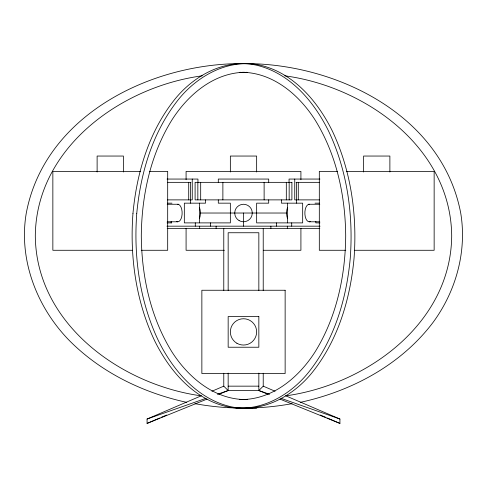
<?xml version="1.0" encoding="UTF-8"?>
<svg xmlns="http://www.w3.org/2000/svg" width="487" height="487" viewBox="0 0 487 487"><rect width="100%" height="100%" fill="white"/><g stroke="black" fill="none" stroke-linecap="round" stroke-linejoin="round"><path stroke-width="0.73" d="M217.397 394.324L228.16 390.537L258.841 390.537L263.224 386.154L263.224 373.243M207.005 399.115L147.074 423.41L147.074 419.027L201.466 395.718M211.924 391.238L223.777 386.154L223.777 373.243M147.074 423.41L159.626 418.035M161.02 417.432L166.597 415.046M218.992 394.257L228.16 390.537L228.16 373.091M147.074 419.027L205.916 398.354M300.217 402.372C351.724 391.213 401.251 364.757 433.29 322.084C455.954 291.068 467.003 251.59 460.775 213.422C442.421 115.06 335.957 62.945 243.5 63.59C151.043 62.945 44.579 115.06 26.225 213.422C18.396 259.948 37.012 307.674 69.635 340.827C101.363 372.665 143.148 392.845 186.783 402.372M202.227 75.808C121.403 86.692 36.093 147.628 35.307 235.915C36.062 323.636 120.447 384.487 200.747 395.791M286.253 395.791C366.553 384.487 450.938 323.636 451.692 235.915C450.907 147.628 365.597 86.692 284.773 75.808M292.084 403.65C260.058 409.573 226.942 409.573 194.916 403.65M239.336 72.441L240.846 72.283M244.644 72.283C213.513 72.8 187.751 95.032 171.789 120.155C150.465 154.702 141.644 195.652 141.303 235.915C141.644 276.184 150.465 317.134 171.789 351.681C187.751 376.804 213.513 399.036 244.644 399.553M242.356 399.553C273.487 399.036 299.249 376.804 315.211 351.681C336.535 317.134 345.356 276.184 345.697 235.915C345.356 195.652 336.535 154.702 315.211 120.155C299.249 95.032 273.487 72.8 242.356 72.283M239.726 72.399L241.235 72.32M244.255 399.59L247.274 399.437M140.53 171.387L52.852 171.387L52.852 250.281L132.397 250.281M149.454 171.387L167.686 171.387L167.686 250.281L141.23 250.281M337.546 171.387L319.314 171.387L319.314 250.281L345.77 250.281M346.47 171.387L434.148 171.387L434.148 250.281L354.603 250.281M167.053 179.058L197.947 179.058L197.947 182.345M319.947 179.058L289.053 179.058L289.053 182.345M167.552 182.345L190.989 182.345M296.011 182.345L319.448 182.345M167.376 199.877L192.255 199.877L192.255 179.058M319.624 199.877L294.745 199.877L294.745 179.058M167.412 203.164L171.984 203.164M315.016 203.164L319.588 203.164M167.205 204.26L178.589 204.26M308.411 204.26L319.795 204.26M200.571 213.026L286.429 213.026M167.205 221.792L177.834 221.792M309.166 221.792L319.795 221.792M167.053 222.888L171.649 222.888M319.947 222.888L315.82 222.888L315.82 221.372M166.938 226.175L320.062 226.175M167.175 228.366L319.825 228.366M224.373 250.281L186.083 250.281L186.083 228.281M263.29 250.281L300.917 250.281L300.917 228.281M228.16 386.154L258.841 386.154M236.122 408.246L256.57 408.246M245.765 72.32L247.274 72.399M239.726 399.437L242.745 399.59M246.154 72.283L247.664 72.441M258.841 373.091L258.841 390.537L269.603 394.324M281.084 398.354L339.926 419.027L339.926 423.41L279.995 399.115M258.841 390.537L268.008 394.257M263.224 386.154L275.076 391.238M285.534 395.718L339.926 419.027M320.403 415.046L325.98 417.432M327.374 418.035L339.926 423.41M223.777 386.154L228.16 390.537M389.88 172.008L389.88 156.047L363.582 156.047L363.582 172.008M300.917 179.733L300.917 171.387L186.083 171.387L186.083 179.733M298.288 182.345L298.288 199.877M296.644 199.877L296.644 203.164M296.388 182.345L296.388 199.877M291.713 222.888L291.713 226.175M289.162 182.345L289.162 199.877M287.488 203.164L287.488 222.888M287.33 226.175L287.33 228.366M286.313 182.345L286.313 199.877M281.462 199.877L281.462 203.164L302.671 203.164L302.671 222.888L256.649 222.888L256.649 203.164L268.702 203.164L268.702 199.877M276.531 222.888L276.531 226.175M270.894 226.175L270.894 228.366M268.702 182.345L268.702 179.058L218.298 179.058L218.298 182.345M264.124 182.345L264.124 199.877M263.224 228.366L263.224 290.575M258.841 290.465L258.841 232.749L228.16 232.749L228.16 290.465M256.649 172.008L256.649 156.047L230.351 156.047L230.351 172.008M243.5 213.026L243.5 226.175M223.777 228.366L223.777 290.575M222.876 182.345L222.876 199.877M218.298 199.877L218.298 203.164L230.351 203.164L230.351 222.888L184.33 222.888L184.33 203.164L205.538 203.164L205.538 199.877M216.106 226.175L216.106 228.366M210.469 222.888L210.469 226.175M200.687 182.345L200.687 199.877M199.67 226.175L199.67 228.366M199.512 203.164L199.512 222.888M197.838 182.345L197.838 199.877M195.287 222.888L195.287 226.175M190.612 182.345L190.612 199.877M190.356 199.877L190.356 203.164M188.713 182.345L188.713 199.877M171.18 221.372L171.18 222.888M123.418 172.008L123.418 156.047L97.12 156.047L97.12 172.008M310.377 221.494A8.766 4.383 -90 0 1 304.899 214.17A8.766 4.383 -90 0 1 309.245 204.26M199.408 207.389A8.766 4.383 90 0 1 199.408 218.663M177.755 204.26A8.766 4.383 90 0 1 182.101 214.17A8.766 4.383 90 0 1 176.623 221.494M287.592 218.663A8.766 4.383 -90 0 1 287.592 207.389M132.963 213.422C129.688 256.789 135.946 301.337 154.671 340.827C169.409 370.644 193.534 399.115 227.301 406.773C258.384 413.299 289.132 396.333 308.308 372.634C334.234 340.316 346.452 299.164 350.238 258.408C353.513 215.047 347.261 170.499 328.536 131.009C313.798 101.193 289.668 72.721 255.906 65.063C224.824 58.537 194.07 75.497 174.9 99.202C148.973 131.514 136.75 172.672 132.963 213.422M136.762 213.422C133.487 256.789 139.739 301.337 158.464 340.827C173.202 370.644 197.332 399.115 231.094 406.773C262.176 413.299 292.93 396.333 312.1 372.634C338.027 340.316 350.25 299.164 354.037 258.408C357.312 215.047 351.054 170.499 332.329 131.009C317.591 101.193 293.466 72.721 259.699 65.063C228.616 58.537 197.868 75.497 178.692 99.202C152.766 131.514 140.548 172.672 136.762 213.422M291.902 182.345L195.098 182.345L195.098 199.877L291.902 199.877L291.902 182.345M285.138 290.252L201.862 290.252L201.862 373.529L285.138 373.529L285.138 290.252M258.841 316.55L228.16 316.55L228.16 347.231L258.841 347.231L258.841 316.55M236.925 343.28A13.149 13.149 0 0 0 256.649 331.891A13.149 13.149 0 0 0 236.925 320.507A13.149 13.149 0 0 0 236.925 343.28M239.117 220.617A8.766 8.766 0 0 0 252.266 213.026A8.766 8.766 0 0 0 239.117 205.435A8.766 8.766 0 0 0 239.117 220.617"/></g></svg>
